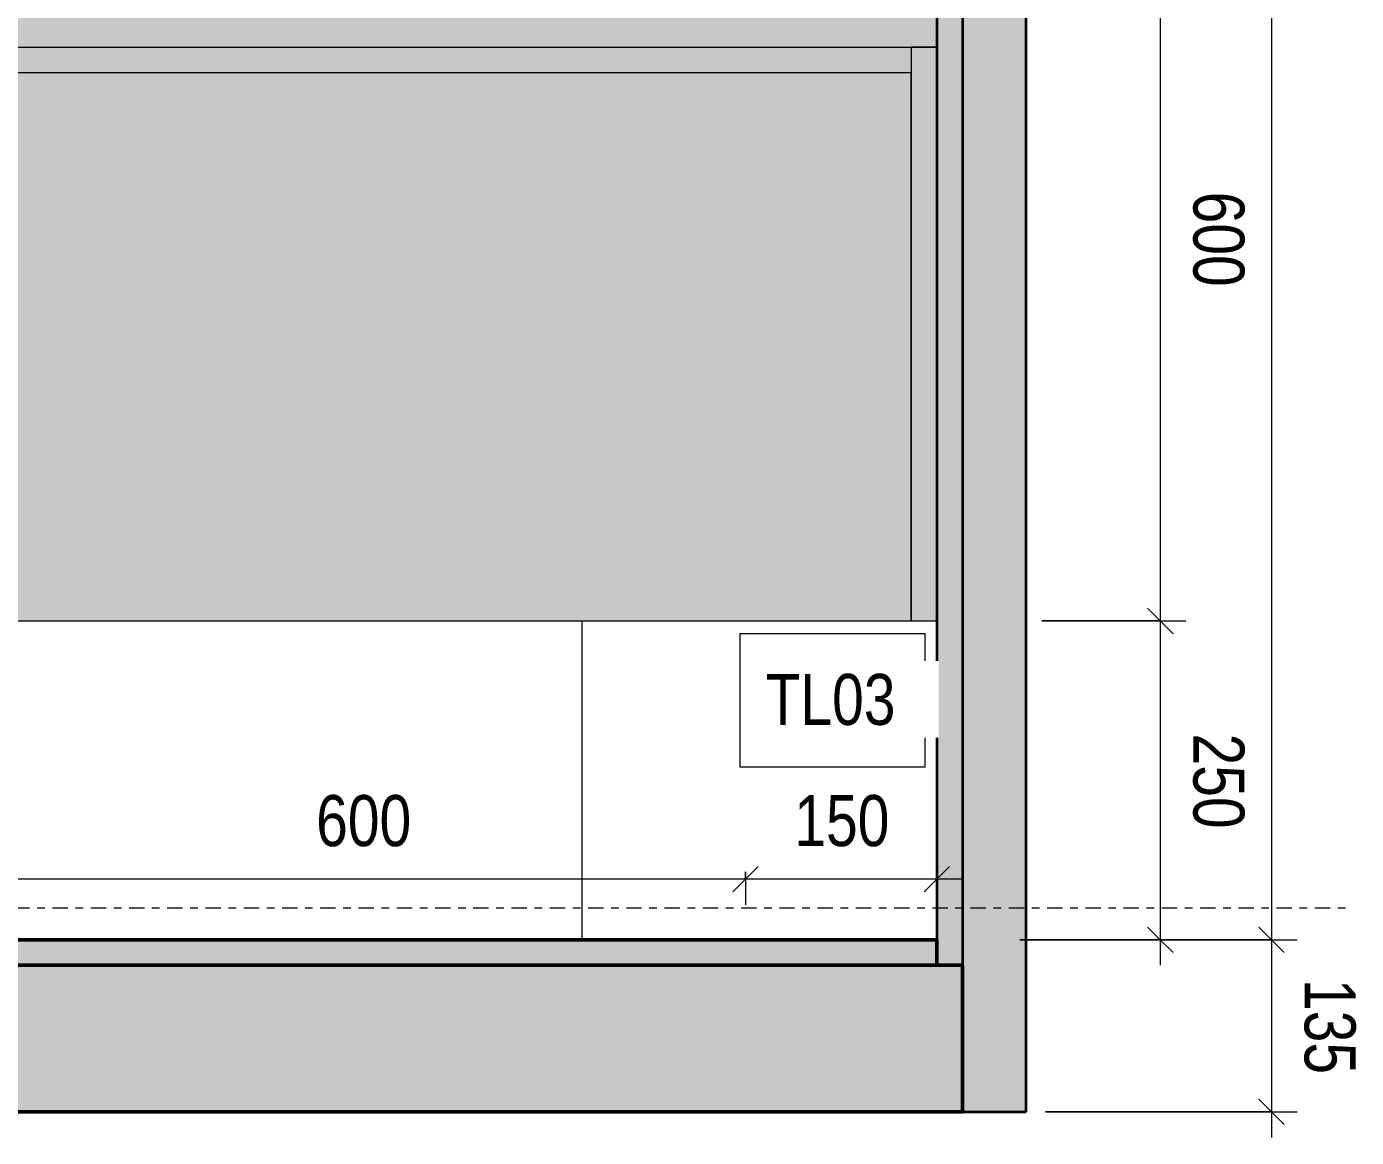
# Model space of a CAD drawing. Header units: millimetres. Extents: x -3813 to 49427, y -492 to 6205.
# Drawn here: x 8245 to 9288, y -180 to 691 of the extents above; entities that cross this region are included whole.
import ezdxf

# ---------------------------------------------------------------- set-up
doc = ezdxf.new("R2010")
doc.units = ezdxf.units.MM
doc.linetypes.add('Centre', pattern=[30, 12, -6, 6, -6])
for name, color, linetype, lineweight in [('A-_ANOT----_D', 7, 'Continuous', 9), ('A-_ANOT----_D-20', 7, 'Continuous', 9), ('A-_FLOR----_E', 7, 'Continuous', 18), ('A-_FLORLEVL_E', 7, 'Continuous', 9), ('A-_FLORPATT_E', 7, 'Continuous', 50), ('A-_GENM----_M', 7, 'Continuous', 18), ('A-_WALL----_A', 7, 'Continuous', 9), ('A-_WALL----_E', 1, 'Continuous', 18), ('A-_WALL----_H', 1, 'Continuous', 35)]:
    doc.layers.add(name, color=color, linetype=linetype, lineweight=lineweight)
doc.styles.add('Arial_1', font='arial.ttf', dxfattribs={"width": 0.8, "height": 40})
doc.dimstyles.new('BSS_Diagonal_2_0mm_Arial_Right', dxfattribs={"dimscale": 304.8, "dimtxt": 40.810376, "dimasz": 0.065617, "dimexe": 0.065617, "dimexo": 0.065617, "dimgap": 0.045932, "dimtad": 1, "dimdec": 0, "dimzin": 0, "dimdsep": 46, "dimtxsty": 'Arial_1', "dimblk1": 'OBLIQUE', "dimblk2": 'OBLIQUE', "dimsah": 1, "dimcen": 0.09, "dimdle": 0.065617, "dimazin": 0, "dimtfac": 1, "dimtdec": 4, "dimtix": 1, "dimtmove": 0, "dimatfit": 3, "dimfxl": 1, "dimtvp": 1, "dimtolj": 1, "dimtzin": 0, "dimarcsym": 2})

# ---------------------------------------------------------------- blocks, each defined once
blk = doc.blocks.new('BSS_BASIN CABINET_C5-MASTER BATH - BSS_BASIN CABINET_C5-MASTER BATH-1443924-ELEVATION C')
at = {"layer": 'A-_GENM----_M'}
for points in [[(1930, 675), (2830, 675), (2830, 825), (1930, 825)], [(2644.3, 655), (2810, 655), (2810, 675), (1950, 675), (1950, 655), (2612.5, 655)], [(2810, 225), (2810, 655), (1950, 655), (1950, 225), (2233, 225)]]:
    blk.add_hatch(color=256, dxfattribs=at).paths.add_polyline_path(points)
h = blk.add_hatch(color=256, dxfattribs=at)
h.paths.add_polyline_path([(1930, 225), (1950, 225), (1950, 675), (1930, 675), (1930, 245)])
h.paths.add_polyline_path([(2830, 225), (2830, 675), (2810, 675), (2810, 225)])
for p, q in [((1930, 675), (2830, 675)), ((2810, 675), (2810, 225)), ((2830, 675), (2810, 675)), ((2810, 655), (1950, 655)), ((2810, 225), (2810, 655)), ((1950, 225), (2810, 225)), ((2810, 225), (2830, 225))]:
    blk.add_line(p, q, dxfattribs=at)
blk = doc.blocks.new('BOX-UP1 - BOX-UP-1456993-ELEVATION C')
at = {"layer": 'A-_WALL----_H', "lineweight": 18}
h = blk.add_hatch(dxfattribs=at)
h.set_pattern_fill('FP_6', color=256, style=0, pattern_type=2)
h.set_pattern_definition([(180, (2680, 825), (-7e-14, -600), []), (270, (2680, 825), (600, 4e-14), [])])
h.paths.add_polyline_path([(2233, -25), (2830, -25), (2830, 225), (1930, 225), (1930, 675), (1030, 675), (1030, 650), (1043, 650), (1043, 635), (1087.9, 635), (1089.5, 636.3), (1092.6, 637.6), (1096, 638), (1099.4, 637.6), (1103.1, 635.8), (1105.7, 633.6), (1107.3, 631.5), (1108.6, 628.4), (1109, 625), (1108.6, 621.6), (1107.3, 618.5), (1104.7, 615.4), (1101.7, 613.4), (1099.4, 612.4), (1096, 612), (1092.6, 612.4), (1089.5, 613.7), (1087.9, 615), (1043, 615), (1043, 600), (1030, 600), (1030, -25), (1950, -25)])
h.paths.add_polyline_path([(1480, -24), (1478.1, -23.7), (1476.2, -23), (1474.7, -21.8), (1473.5, -20.3), (1472.8, -18.4), (1472.5, -16.5), (1472.8, -14.6), (1473.5, -12.7), (1474.7, -11.2), (1476.2, -10), (1478.1, -9.3), (1480, -9), (1481.9, -9.3), (1483.7, -10), (1485.3, -11.2), (1486.5, -12.7), (1487.2, -14.6), (1487.5, -16.5), (1487.2, -18.4), (1486.5, -20.3), (1485.3, -21.8), (1483.7, -23), (1481.9, -23.7)])
h.paths.add_polyline_path([(1437.5, 55.6), (1391.9, 55.6), (1385.3, 56.3), (1378.9, 58.6), (1373.2, 62.1), (1368.5, 66.9), (1364.9, 72.5), (1362.7, 78.9), (1327.5, 233.1), (1301.4, 397.4), (1301.7, 399.3), (1302.5, 401.2), (1303.7, 402.7), (1305.2, 404), (1307.4, 404.8), (1309, 405), (1307.3, 405.4), (1305.9, 406.4), (1305.4, 407.2), (1305, 408.9), (1305, 413.2), (1303.7, 413.3), (1302.5, 413.8), (1301.4, 414.7), (1300.7, 415.7), (1300.2, 416.9), (1300, 418.2), (1300, 444.6), (1300.3, 446.9), (1301.2, 449.1), (1302.6, 451), (1305, 452.6), (1307.4, 453.4), (1309, 453.6), (1651, 453.6), (1653.3, 453.3), (1655.5, 452.4), (1657.4, 451), (1658.8, 449.1), (1659.7, 446.9), (1660, 444.6), (1659.8, 416.9), (1659.3, 415.7), (1658.5, 414.6), (1657.5, 413.8), (1656.3, 413.3), (1655, 413.2), (1655, 408.9), (1654.6, 407.2), (1653.5, 405.8), (1652.7, 405.4), (1651, 405), (1652.9, 404.7), (1655, 403.8), (1656.3, 402.7), (1657.5, 401.2), (1658.3, 399.3), (1658.6, 397.4), (1632.1, 230.6), (1597.3, 78.9), (1595.1, 72.5), (1591.5, 66.9), (1586.8, 62.1), (1581.1, 58.6), (1574.7, 56.3), (1568.1, 55.6), (1480, 55.6)])
h.paths.add_polyline_path([(1127, 230), (1124.2, 230), (1124.2, 231), (1125, 232), (1124.2, 233.1), (1124.9, 233.9), (1124, 234.9), (1125.5, 235.9), (1124, 236.9), (1125.4, 237.9), (1123.9, 238.9), (1125.3, 239.8), (1123.8, 240.8), (1125.2, 241.8), (1123.8, 242.8), (1125.1, 243.7), (1122.6, 244.7), (1124.8, 245.8), (1122.5, 246.7), (1124.8, 247.7), (1122.4, 248.7), (1124.8, 249.6), (1122.3, 250.6), (1124.7, 251.6), (1122.2, 252.6), (1124.7, 253.5), (1122.1, 254.5), (1122, 256.1), (1116, 256.1), (1116, 258), (1118.1, 258), (1117.9, 259.3), (1116, 259.3), (1115.9, 260.9), (1112.7, 265), (1110.7, 269.8), (1110, 275), (1110.7, 280.2), (1112.7, 285), (1116, 289.3), (1116, 294), (1119.1, 294), (1119.1, 295), (1116, 295), (1116, 325), (1144, 325), (1144, 295), (1140.9, 295), (1140.9, 294), (1144, 294), (1144.1, 289.1), (1147.3, 285), (1149.3, 280.2), (1150, 275), (1149.3, 269.8), (1147.3, 265), (1144, 260.7), (1143.9, 259.3), (1141.9, 259.1), (1141.9, 258), (1144, 258), (1144, 256.1), (1138, 256.1), (1137.8, 254.5), (1135.3, 253.5), (1137.8, 252.6), (1135.2, 251.6), (1137.7, 250.6), (1135.2, 249.6), (1137.6, 248.7), (1135.2, 247.6), (1137.5, 246.7), (1135.3, 245.6), (1137.4, 244.7), (1134.9, 243.7), (1136.2, 242.7), (1134.8, 241.8), (1136.1, 240.8), (1134.7, 239.8), (1136, 238.8), (1134.6, 237.9), (1136, 236.8), (1134.5, 235.9), (1135.9, 234.8), (1135.1, 233.9), (1135.8, 232.9), (1135, 232), (1135.8, 231), (1135.8, 230), (1127.9, 230)])
blk = doc.blocks.new('DIMBLOCK95-ELEVATION C')
at = {"layer": 'A-_ANOT----_D-20', "lineweight": 18}
for p, q in [((9133.770461, 825), (9123.770461, 835)), ((9133.770461, 825), (9143.770461, 815)), ((9133.770461, 225), (9123.770461, 235)), ((9133.770461, 225), (9143.770461, 215))]:
    blk.add_line(p, q, dxfattribs=at)
at = {"layer": 'A-_ANOT----_D-20'}
for p, q in [((9042.22894, 825), (9153.770461, 825)), ((9133.770461, 825), (9042.22894, 825)), ((9133.770461, 825), (9133.770461, 225)), ((9040.798604, 225), (9153.770461, 225)), ((9133.770461, 225), (9040.798604, 225))]:
    blk.add_line(p, q, dxfattribs=at)
at = {"layer": 'A-_ANOT----_D-20', "color": 0, "insert": (9199.699648, 561.729338), "char_height": 40, "width": 88.150412, "attachment_point": 1, "rotation": 270, "line_spacing_factor": 0.941778, "style": 'Arial_1'}
blk.add_mtext('600', dxfattribs=at)
blk = doc.blocks.new('_Oblique')
at = {"color": 0, "linetype": 'ByBlock', "lineweight": -2}
blk.add_line((-0.5, -0.5), (0.5, 0.5), dxfattribs=at)
blk = doc.blocks.new('DIMBLOCK96-ELEVATION C')
at = {"layer": 'A-_ANOT----_D-20', "lineweight": 18}
for p, q in [((9133.770461, 225), (9123.770461, 235)), ((9133.770461, 225), (9143.770461, 215)), ((9133.770461, -25), (9123.770461, -15)), ((9133.770461, -25), (9143.770461, -35))]:
    blk.add_line(p, q, dxfattribs=at)
at = {"layer": 'A-_ANOT----_D-20'}
for p, q in [((9040.798604, 225), (9153.770461, 225)), ((9133.770461, 225), (9040.798604, 225)), ((9133.770461, 225), (9133.770461, -45)), ((9042.22894, -25), (9153.770461, -25)), ((9133.770461, -25), (9042.22894, -25))]:
    blk.add_line(p, q, dxfattribs=at)
at = {"layer": 'A-_ANOT----_D-20', "color": 0, "insert": (9199.699648, 136.729338), "char_height": 40, "width": 88.150412, "attachment_point": 1, "rotation": 270, "line_spacing_factor": 0.941778, "style": 'Arial_1'}
blk.add_mtext('250', dxfattribs=at)
blk = doc.blocks.new('DIMBLOCK99-ELEVATION C')
at = {"layer": 'A-_ANOT----_D-20', "lineweight": 18}
for p, q in [((9221.020973, 2400), (9211.020973, 2410)), ((9221.020973, 2400), (9231.020973, 2390)), ((9221.020973, -25), (9211.020973, -15)), ((9221.020973, -25), (9231.020973, -35))]:
    blk.add_line(p, q, dxfattribs=at)
at = {"layer": 'A-_ANOT----_D-20'}
for p, q in [((9066.047774, 2400), (9241.020973, 2400)), ((9221.020973, 2400), (9066.047774, 2400)), ((9221.020973, 2400), (9221.020973, -25)), ((9023.691652, -25), (9241.020973, -25)), ((9221.020973, -25), (9023.691652, -25))]:
    blk.add_line(p, q, dxfattribs=at)
at = {"layer": 'A-_ANOT----_D-20', "color": 0, "insert": (9286.95016, 1589.639167), "char_height": 40, "width": 965.134, "attachment_point": 1, "rotation": 270, "line_spacing_factor": 0.941778, "style": 'Arial_1'}
blk.add_mtext('PBU INTERNAL CEILING HEIGHT: 2425', dxfattribs=at)
blk = doc.blocks.new('DIMBLOCK100-ELEVATION C')
at = {"layer": 'A-_ANOT----_D-20', "lineweight": 18}
for p, q in [((9221.020973, -25), (9211.020973, -15)), ((9221.020973, -25), (9231.020973, -35)), ((9221.020973, -160), (9211.020973, -150)), ((9221.020973, -160), (9231.020973, -170))]:
    blk.add_line(p, q, dxfattribs=at)
at = {"layer": 'A-_ANOT----_D-20'}
for p, q in [((9023.691652, -25), (9241.020973, -25)), ((9221.020973, -25), (9023.691652, -25)), ((9221.020973, -25), (9221.020973, -180)), ((9043.691652, -160), (9241.020973, -160)), ((9221.020973, -160), (9043.691652, -160))]:
    blk.add_line(p, q, dxfattribs=at)
at = {"layer": 'A-_ANOT----_D-20', "color": 0, "insert": (9286.95016, -55.770662), "char_height": 40, "width": 88.150412, "attachment_point": 1, "rotation": 270, "line_spacing_factor": 0.941778, "style": 'Arial_1'}
blk.add_mtext('135', dxfattribs=at)
blk = doc.blocks.new('DIMBLOCK111-ELEVATION C')
at = {"layer": 'A-_ANOT----_D-20', "lineweight": 18}
for p, q in [((8808.451652, 22.510423), (8818.451652, 32.510423)), ((8958.451652, 22.510423), (8968.451652, 32.510423)), ((8808.451652, 22.510423), (8798.451652, 12.510423)), ((8958.451652, 22.510423), (8948.451652, 12.510423))]:
    blk.add_line(p, q, dxfattribs=at)
at = {"layer": 'A-_ANOT----_D-20'}
for p, q in [((8808.451652, 28.368288), (8808.451652, 2.510423)), ((8808.451652, 22.510423), (8808.451652, 28.368288)), ((8978.451652, 22.510423), (8808.451652, 22.510423)), ((8958.451652, 28.368288), (8958.451652, 2.510423)), ((8958.451652, 22.510423), (8958.451652, 28.368288))]:
    blk.add_line(p, q, dxfattribs=at)
at = {"layer": 'A-_ANOT----_D-20', "color": 0, "insert": (8846.722314, 88.43961), "char_height": 40, "width": 88.150412, "attachment_point": 1, "line_spacing_factor": 0.941778, "style": 'Arial_1'}
blk.add_mtext('150', dxfattribs=at)
blk = doc.blocks.new('DIMBLOCK112-ELEVATION C')
at = {"layer": 'A-_ANOT----_D-20', "lineweight": 18}
for p, q in [((8208.451652, 22.510423), (8218.451652, 32.510423)), ((8808.451652, 22.510423), (8818.451652, 32.510423)), ((8208.451652, 22.510423), (8198.451652, 12.510423)), ((8808.451652, 22.510423), (8798.451652, 12.510423))]:
    blk.add_line(p, q, dxfattribs=at)
at = {"layer": 'A-_ANOT----_D-20'}
for p, q in [((8208.451652, 28.368288), (8208.451652, 2.510423)), ((8208.451652, 22.510423), (8208.451652, 28.368288)), ((8808.451652, 22.510423), (8208.451652, 22.510423)), ((8808.451652, 28.368288), (8808.451652, 2.510423)), ((8808.451652, 22.510423), (8808.451652, 28.368288))]:
    blk.add_line(p, q, dxfattribs=at)
at = {"layer": 'A-_ANOT----_D-20', "color": 0, "insert": (8471.722314, 88.43961), "char_height": 40, "width": 88.150412, "attachment_point": 1, "line_spacing_factor": 0.941778, "style": 'Arial_1'}
blk.add_mtext('600', dxfattribs=at)

msp = doc.modelspace()

# ---------------------------------------------------------------- hatches: boundary and pattern name
at = {"layer": 'A-_FLORPATT_E', "lineweight": 18}
for points in [[(7513, -45), (8958.5, -45), (8958.5, -25), (7108.5, -25), (7108.5, -45), (7500.1, -45)], [(8361.4, -160), (8978.5, -160), (8978.5, -45), (7108.5, -45), (7108.5, -160), (7950.1, -160)]]:
    msp.add_hatch(color=256, dxfattribs=at).paths.add_polyline_path(points)
at = {"layer": 'A-_WALL----_H', "lineweight": 18}
for points in [[(9028.5, -160), (9028.5, 2435), (8978.5, 2435), (8978.5, -160)], [(8958.5, -45), (8978.5, -45), (8978.5, 2400), (8958.5, 2400), (8958.5, 225)]]:
    msp.add_hatch(color=256, dxfattribs=at).paths.add_polyline_path(points)

# ---------------------------------------------------------------- linework, layer by layer
at = {"layer": 'A-_FLOR----_E', "lineweight": 50}
for p, q in [((8958.5, -25), (7108.5, -25)), ((8958.5, -45), (8958.5, -25)), ((8978.5, -45), (7108.5, -45)), ((8978.5, -160), (8978.5, -45)), ((6178.5, -160), (8978.5, -160))]:
    msp.add_line(p, q, dxfattribs=at)
at = {"layer": 'A-_FLORLEVL_E', "linetype": 'Centre'}
msp.add_line((5295, 0), (9283.6, 0), dxfattribs=at)
at = {"layer": 'A-_WALL----_A', "flags": 128}
msp.add_lwpolyline([(8804.2, 215.1), (8949, 215.1), (8949, 110.3), (8804.2, 110.3)], close=True, dxfattribs=at)
at = {"layer": 'A-_WALL----_E', "lineweight": 35}
for p, q in [((8978.5, 2435), (8978.5, -45)), ((9028.5, -160), (9028.5, 2435)), ((8958.5, 2400), (8958.5, -25)), ((8978.5, -160), (9028.5, -160))]:
    msp.add_line(p, q, dxfattribs=at)

# ---------------------------------------------------------------- block references
at = {"layer": 'A-_GENM----_M'}
msp.add_blockref('BSS_BASIN CABINET_C5-MASTER BATH - BSS_BASIN CABINET_C5-MASTER BATH-1443924-ELEVATION C', (6128.5, 0), dxfattribs=at)
at = {"layer": 'A-_WALL----_E'}
msp.add_blockref('BOX-UP1 - BOX-UP-1456993-ELEVATION C', (6128.5, 0), dxfattribs=at)

# ---------------------------------------------------------------- dimensions: what is measured, and where the dimension line sits
at = {"layer": 'A-_ANOT----_D'}
for base, p1, p2, override, picture, middle in [((9221, -25), (9086, 2400), (9003.7, -25), {"dimtad": 4, "dimpost": 'PBU INTERNAL CEILING HEIGHT:<>', "dimfxl": 2426.398057}, 'DIMBLOCK99-ELEVATION C', (9255.7, 1187.5)), ((9133.8, 225), (9022.2, 825), (9060.8, 225), {"dimtad": 4, "dimpost": '<>', "dimfxl": 601.238404}, 'DIMBLOCK95-ELEVATION C', (9168.2, 525)), ((9133.8, -25), (9060.8, 225), (9022.2, -25), {"dimtad": 4, "dimpost": '<>', "dimfxl": 252.957741}, 'DIMBLOCK96-ELEVATION C', (9168.2, 100)), ((9221, -160), (9003.7, -25), (9023.7, -160), {"dimtad": 4, "dimpost": '<>', "dimfxl": 136.473441}, 'DIMBLOCK100-ELEVATION C', (9255.5, -92.5))]:
    dim = msp.add_linear_dim(base=base, p1=p1, p2=p2, angle=90, dimstyle='BSS_Diagonal_2_0mm_Arial_Right', override=override, dxfattribs=at)
    dim.commit()
    dim.dimension.update_dxf_attribs({"geometry": picture, "text_midpoint": middle})
for base, p1, p2, override, picture, middle in [((8208.5, 22.5), (8808.5, 8.4), (8208.5, 8.4), {"dimpost": '<>', "dimfxl": 600}, 'DIMBLOCK112-ELEVATION C', (8508.5, 56.9)), ((8808.5, 22.5), (8958.5, 8.4), (8808.5, 8.4), {"dimpost": '<>', "dimfxl": 150}, 'DIMBLOCK111-ELEVATION C', (8883.5, 56.9))]:
    dim = msp.add_linear_dim(base=base, p1=p1, p2=p2, dimstyle='BSS_Diagonal_2_0mm_Arial_Right', override=override, dxfattribs=at)
    dim.commit()
    dim.dimension.update_dxf_attribs({"geometry": picture, "text_midpoint": middle})

# ---------------------------------------------------------------- next in the draw order: texts
at = {"layer": 'A-_WALL----_A', "insert": (8824.2, 183.5), "char_height": 40, "width": 125.705, "attachment_point": 1, "style": 'Arial_1', "bg_fill": 3, "box_fill_scale": 1.25, "bg_fill_color": 9, "bg_fill_true_color": 13158600, "bg_fill_transparency": 0}
msp.add_mtext('TL03', dxfattribs=at)

doc.saveas('drawing.dxf')
